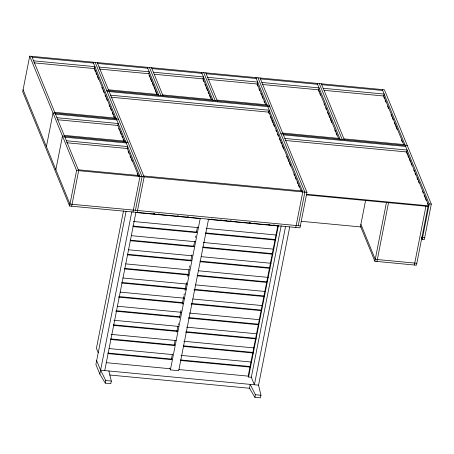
<?xml version="1.0" encoding="UTF-8"?>
<svg xmlns="http://www.w3.org/2000/svg" width="454" height="454" viewBox="0 0 454 454"><rect width="100%" height="100%" fill="white"/><g stroke="black" fill="none" stroke-linecap="round" stroke-linejoin="round"><path stroke-width="0.68" d="M421.42 237.476L422.22 239.44L424.303 239.633L431.3 204.101L384.407 89.773L29.697 56.16L22.7 91.691L69.593 206.02L299.946 227.851L306.944 192.32L260.051 77.986M46.404 146.619L53.022 113.023L118.494 119.232M55.859 169.665L62.476 136.069L127.943 142.278M69.593 206.02L76.59 170.488L29.697 56.16M71.67 206.218L78.667 170.687L31.78 56.358M123.511 210.809L96.413 348.349L98.217 352.758M126.059 211.416L95.902 364.494L99.829 374.073L105.271 383.136L110.81 383.658L111.321 381.076L108.903 370.986M99.829 374.073L131.762 211.973M132.982 212.029L139.98 176.498L93.093 62.164M135.44 210.287L142.062 176.697L95.17 62.363M104.749 370.589L135.922 212.37M137.136 212.421L144.139 176.89L109.153 91.595M105.271 383.136L105.776 380.548L100.595 370.197L96.662 360.618M171.43 359.074L172.389 354.211M174.171 345.176L175.131 340.313M176.771 331.97L177.866 326.409M178.144 325.019L178.416 323.628M179.512 318.072L181.015 310.428M182.247 304.169L183.757 296.524M184.029 295.134L184.301 293.744M184.988 290.271L186.492 282.626M187.729 276.373L189.233 268.728M189.505 267.338L189.783 265.948M190.879 260.386L191.974 254.825M193.614 246.488L194.573 241.624M195.396 237.453L195.668 236.063M196.355 232.59L197.45 227.028M208.551 219.186L178.7 370.697L170.392 369.908L200.237 218.397M277.893 225.315L248.185 376.128L248.554 377.024L251.323 377.291L281.174 225.78M248.554 377.024L278.398 225.519M285.566 226.552L254.393 384.771L251.249 377.109M254.91 397.318L255.42 394.73L250.233 384.379L249.473 388.255L254.91 397.318L260.454 397.84L260.965 395.258L258.547 385.162L289.72 226.943M295.787 227.454L302.79 191.928L267.803 106.628M298.25 225.717L304.867 192.121L257.974 77.793M365.532 200.747L360.51 226.257L374.868 261.271L416.437 265.215L428.02 206.428M374.868 261.271L386.45 202.484M376.951 261.47L388.533 202.683M414.36 265.017L425.943 206.23M422.22 239.44L429.223 203.908L382.33 89.574M32.149 57.255L93.462 63.066M97.616 63.458L147.726 68.208M151.886 68.599L201.996 73.349M206.15 73.741L256.266 78.491M260.42 78.888L317.579 84.302M321.733 84.694L382.699 90.471M33.619 60.847L94.931 66.653L94.551 68.594L33.942 62.851M99.091 67.05L149.201 71.8L148.821 73.735L99.415 69.053M153.356 72.192L203.471 76.942L203.086 78.877L154.388 74.263M207.626 77.333L257.736 82.083L257.356 84.024L207.949 79.342M261.896 82.475L319.049 87.894L318.668 89.83L262.219 84.484M323.208 88.286L384.175 94.063L383.789 96.004L324.224 90.357M108.415 89.796L158.531 94.546M162.685 94.937L212.795 99.687M216.955 100.079L267.066 104.829M106.707 90.499L269.511 105.924M107.076 91.396L269.88 106.821M110.628 95.181L269.279 110.22L268.893 112.155L110.952 97.19M282.638 133.056L339.796 138.476M343.95 138.867L404.917 144.644M54.735 112.325L116.042 118.136M280.93 133.76L407.363 145.74M283.375 134.855L405.655 146.443M55.467 114.119L116.78 119.93M284.851 138.447L407.125 150.036L406.744 151.971L285.169 140.451M56.943 117.711L118.256 123.522L117.87 125.463L57.266 119.714M64.184 135.371L125.497 141.183M64.922 137.165L126.235 142.976M66.392 140.757L127.705 146.568L127.324 148.503L66.715 142.76M78.304 169.79L139.611 175.602M143.77 175.993L302.421 191.026M76.59 170.488L306.944 192.32M429.223 203.908L431.3 204.101M306.564 194.255L428.837 205.844L406.608 151.647M306.433 194.902L428.712 206.491M301.445 221.319L361.18 226.977M300.327 225.91L69.973 204.084L23.08 89.75M424.683 237.697L422.606 237.499L422.067 236.188M153.242 213.579L154.649 213.709M158.179 214.044L159.592 214.18M177.242 215.854L178.649 215.985M187.122 216.791L188.535 216.921M192.065 217.256L193.472 217.392M211.121 219.061L212.534 219.197M220.298 219.935L221.711 220.065M225.241 220.4L226.648 220.536M230.178 220.871L231.591 221.002M235.121 221.336L236.534 221.473M244.297 222.205L245.71 222.341M249.24 222.676L250.648 222.806M254.178 223.141L255.591 223.277M268.297 224.48L269.71 224.617M273.24 224.951L274.647 225.082M135.837 212.506L199.368 218.522M207.836 219.327L278.421 226.018M133.351 221.484L198.29 227.636M206.054 228.373L275.936 234.99M132.812 226.018L197.047 232.108M205.52 232.908L275.396 239.53M133.062 226.62L196.588 232.635M205.764 233.509L275.64 240.126M131.28 235.66L195.509 241.749M203.273 242.481L273.864 249.172M416.817 263.275L375.254 259.336L360.89 224.316M130.031 240.132L194.267 246.216M202.739 247.021L272.616 253.644M130.281 240.728L193.807 246.749M202.983 247.617L272.865 254.24M128.499 249.774L192.025 255.795M201.201 256.663L271.083 263.286M127.251 254.246L191.486 260.329M199.959 261.135L269.835 267.758M127.5 254.842L191.026 260.863M200.203 261.731L270.085 268.354M125.718 263.887L189.244 269.909M198.421 270.777L268.303 277.4M124.47 268.359L188.705 274.443M197.178 275.249L267.054 281.872M124.719 268.955L188.949 275.045M197.422 275.845L266.594 282.399M122.938 278.001L187.167 284.085M195.64 284.891L264.813 291.445M121.689 282.467L185.924 288.557M194.397 289.363L264.273 295.98M121.939 283.069L186.168 289.158M193.937 289.89L263.814 296.513M120.157 292.115L184.386 298.199M192.859 299.004L262.032 305.559M118.914 296.581L182.44 302.602M191.616 303.471L261.493 310.093M118.449 297.115L183.388 303.266M191.157 304.004L261.033 310.627M117.376 306.229L181.606 312.312M189.375 313.05L259.251 319.673M116.133 310.695L179.659 316.716M188.836 317.584L258.718 324.207M115.668 311.228L179.903 317.318M188.376 318.118L258.252 324.741M113.886 320.274L178.831 326.426M186.594 327.164L256.47 333.786M113.352 324.809L177.582 330.898M186.055 331.698L255.937 338.321M113.596 325.41L177.122 331.426M185.595 332.232L256.181 338.917M111.111 334.382L176.05 340.54M183.813 341.277L253.69 347.895M110.572 338.922L174.801 345.012M183.274 345.812L253.156 352.435M110.816 339.518L174.342 345.539M183.518 346.408L253.4 353.03M109.034 348.564L172.56 354.585M181.032 355.386L251.618 362.076M107.791 353.036L172.021 359.12M180.493 359.926L250.375 366.548M108.035 353.632L171.561 359.653M180.737 360.521L250.619 367.144M106.253 362.678L169.779 368.699M178.955 369.567L248.837 376.19M100.595 370.197L258.547 385.162M109.703 375.01L250.029 388.306M105.776 380.548L111.321 381.076M255.42 394.73L260.965 395.258M383.658 95.675L403.731 144.627M383.795 96.974L384.6 98.932M385.134 100.238L385.94 102.195M387.546 106.111L388.613 108.722M391.025 114.595L391.825 116.553M392.364 117.858L393.164 119.816M394.237 122.427L395.037 124.385M395.576 125.69L397.182 129.606M401.461 140.053L402.267 142.011M406.483 152.289L407.289 154.252M407.823 155.557L408.628 157.515M409.162 158.821L410.501 162.084M411.035 163.395L411.84 165.352M413.713 169.921L414.519 171.879M415.052 173.19L415.858 175.148M416.931 177.758L417.731 179.716M418.27 181.021L419.07 182.985M422.555 191.474L423.088 192.78M424.161 195.39L424.961 197.348M425.5 198.653L426.3 200.611M427.373 203.227L428.179 205.185M321.364 83.797L344.319 139.77M319.287 83.598L342.242 139.571M317.21 83.405L340.165 139.372M318.532 89.506L338.61 138.453M318.407 90.147L319.207 92.105M319.747 93.41L320.547 95.368M324.025 103.858L324.565 105.163M325.631 107.774L326.437 109.732M327.51 112.342L328.31 114.3M328.844 115.605L329.649 117.563M330.183 118.869L331.789 122.784M334.734 129.963L335.54 131.921M336.074 133.226L336.874 135.184M255.897 77.594L267.434 105.731M257.202 83.644L265.896 104.84M268.496 111.179L301.501 191.656M257.072 84.291L257.861 86.215M258.916 88.785L259.705 90.709M260.761 93.28L261.549 95.209M262.077 96.492L262.872 98.422M263.922 100.992L264.716 102.916M268.637 112.484L269.171 113.789M270.243 116.406L271.049 118.369M271.588 119.68L272.928 122.949M273.467 124.26L274.273 126.223M275.879 130.145L276.418 131.456M277.49 134.072L278.296 136.035M279.369 138.652L280.175 140.615M280.714 141.926L281.514 143.884M282.053 145.195L283.665 149.122M286.616 156.318L287.422 158.281M287.955 159.587L288.761 161.55M289.3 162.861L290.639 166.13M293.857 173.984L294.663 175.948M295.202 177.253L296.008 179.216M297.081 181.833L297.886 183.796M298.42 185.107L299.226 187.071M205.787 72.844L217.324 100.981M203.704 72.646L215.247 100.782M201.627 72.453L213.164 100.584M202.932 78.497L211.626 99.698M203.069 79.79L203.857 81.714M204.913 84.285L205.702 86.215M206.23 87.497L207.546 90.709M208.074 91.992L208.863 93.921M209.39 95.204L210.707 98.416M151.517 67.703L163.054 95.839M149.44 67.504L160.977 95.641M147.357 67.311L158.9 95.442M148.662 73.355L157.356 94.557M149.065 75.29L149.854 77.214M150.382 78.502L151.698 81.714M152.226 82.997L153.543 86.209M154.071 87.491L154.859 89.421M155.387 90.704L156.704 93.916M97.247 62.561L108.784 90.692M94.154 67.623L114.856 118.108M117.722 125.088L124.322 141.188M127.188 148.174L138.697 176.231M94.563 69.581L95.368 71.55M95.907 72.861L96.713 74.825M97.252 76.136L98.597 79.416M101.821 87.282L102.627 89.251M103.166 90.562L103.972 92.525M105.05 95.153L105.856 97.116M106.395 98.427L107.201 100.396M109.085 104.982L109.891 106.951M110.43 108.262L111.236 110.231M112.308 112.853L113.114 114.817M113.653 116.128L114.459 118.097M118.647 128.312L119.442 130.241M119.97 131.529L121.292 134.747M121.82 136.035L122.608 137.971M123.136 139.259L123.931 141.188M128.13 151.432L128.936 153.39M130.003 156L130.809 157.958M131.342 159.263L132.148 161.221M137.233 173.615L138.033 175.573M169.654 368.109L170.392 369.908"/></g></svg>
